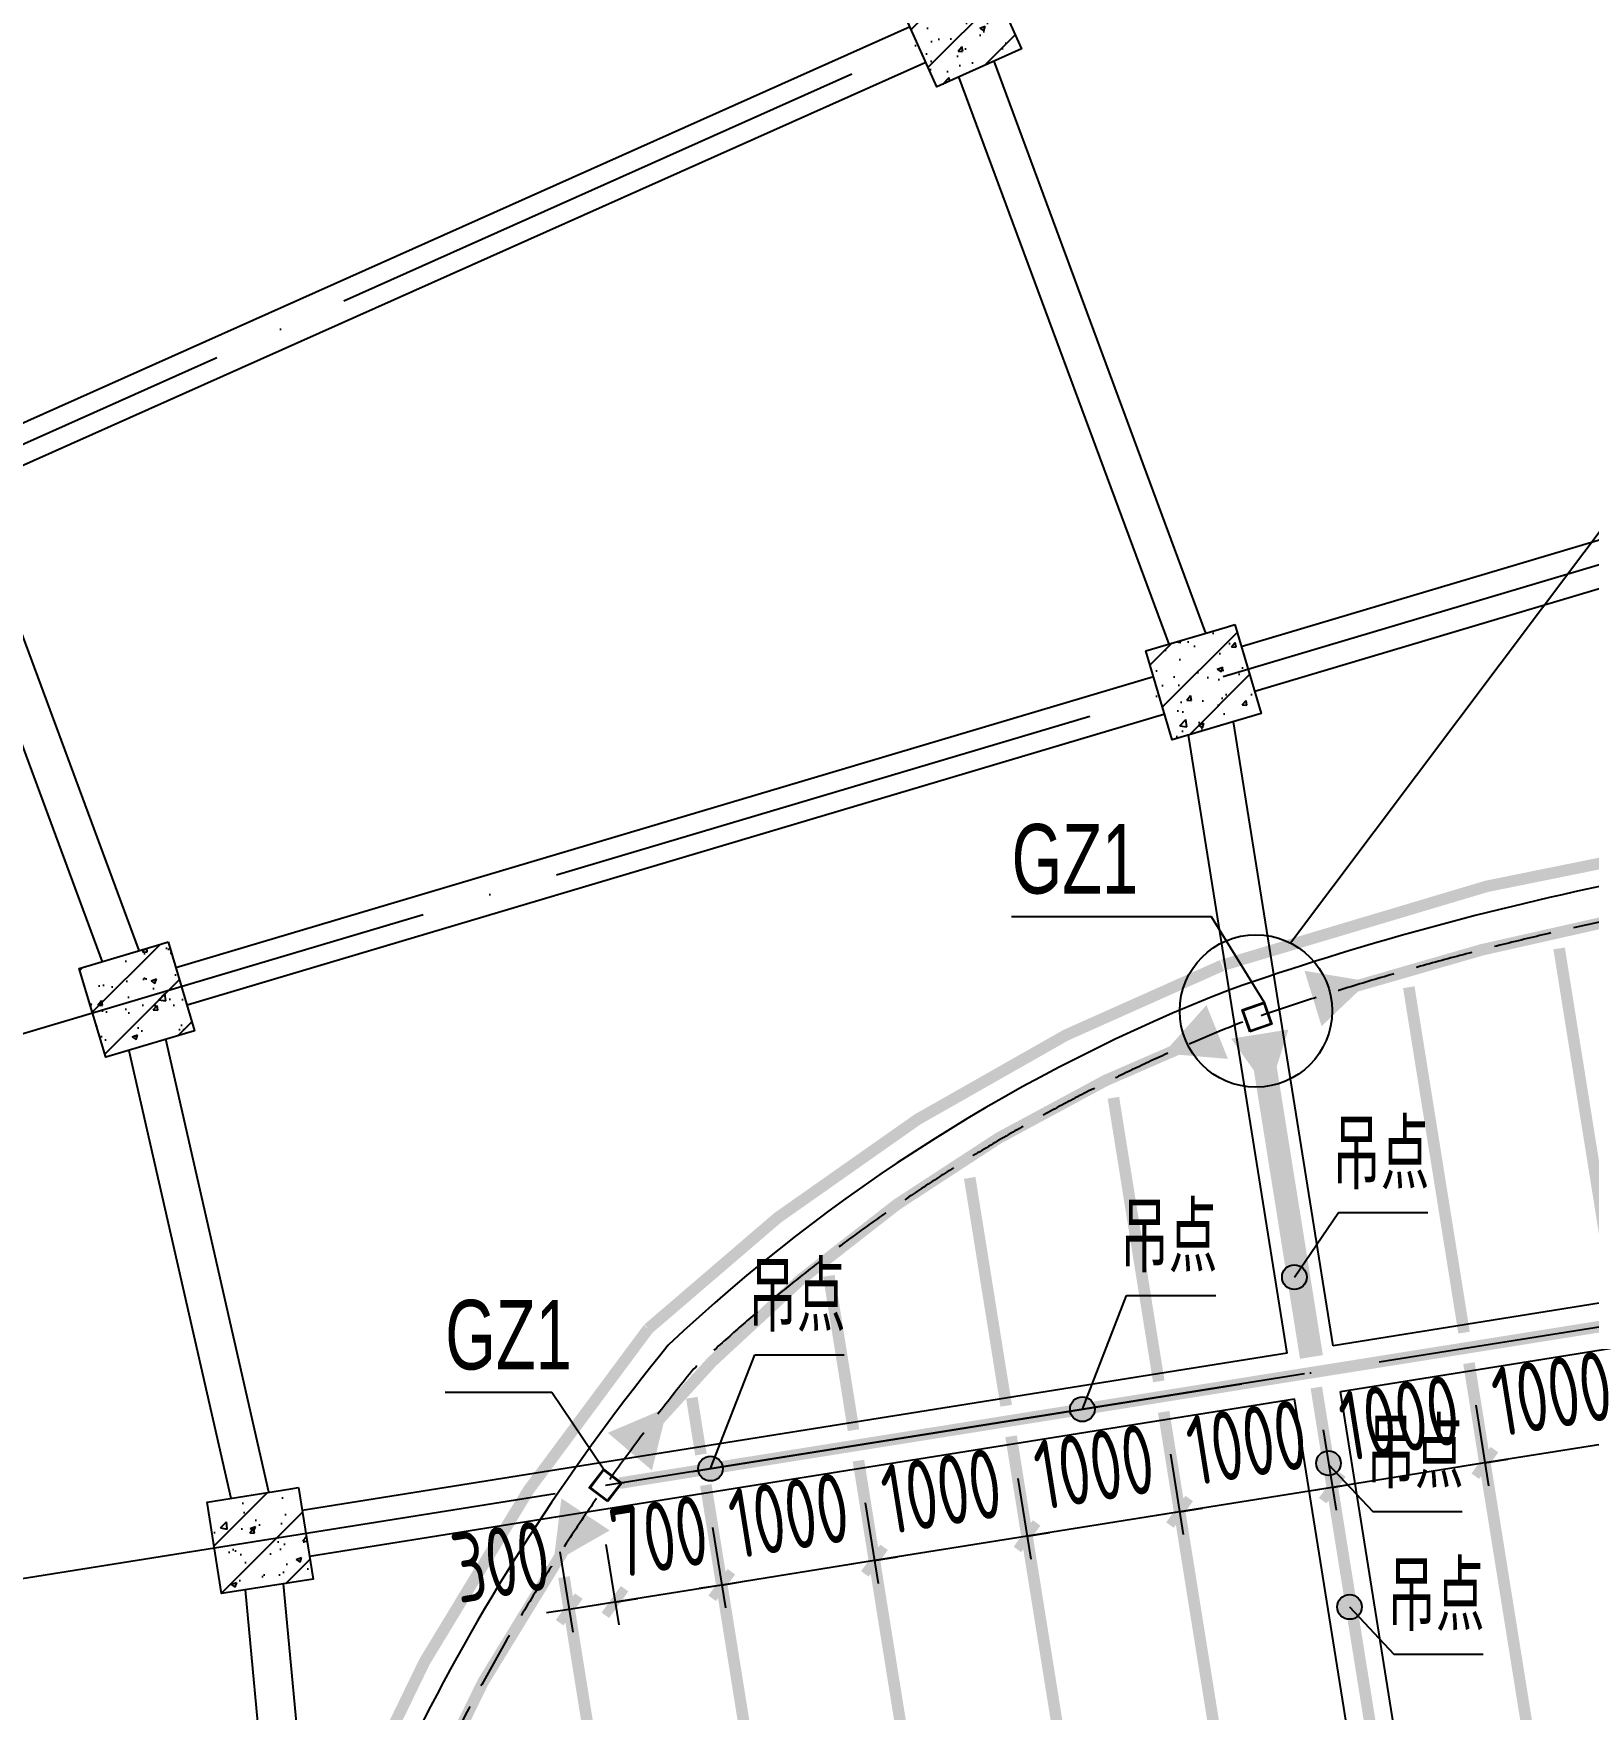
# Model space of a CAD drawing. Extents: x -803796 to -501762, y -1479216 to -846035.
# Drawn here: x -574743 to -564683, y -879300 to -868453 of the extents above; entities that cross this region are included whole.
import ezdxf

# ---------------------------------------------------------------- set-up
doc = ezdxf.new("R2010")
doc.units = 0
doc.header["$LTSCALE"] = 1500
for name, pattern in [('5102-12$0$5102-12$0$5102-12$0$DASH', [0.35, 0.25, -0.1]), ('DASH', [0.35, 0.25, -0.1]), ('XREF-GRID-04区$0$ACAD_ISO04W100', [30, 24, -3, 0, -3])]:
    doc.linetypes.add(name, pattern=pattern)
doc.layers.get('0').update_dxf_attribs({"linetype": 'CONTINUOUS'})
doc.layers.get('Defpoints').update_dxf_attribs({"linetype": 'CONTINUOUS'})
for name, color, linetype in [('AR-INT DECO', 140, 'CONTINUOUS'), ('COLUMN', 1, 'CONTINUOUS'), ('DIM', 3, 'CONTINUOUS'), ('HATCH', 254, 'CONTINUOUS'), ('M3', 2, 'CONTINUOUS'), ('P-WALL-ORIG', 6, 'CONTINUOUS'), ('STPM_RBEAM_SIG', 2, 'CONTINUOUS'), ('STPM_RBEAM_THICK', 3, 'CONTINUOUS'), ('STPM_SBEAM_THICK', 2, 'CONTINUOUS'), ('struc', 161, 'CONTINUOUS'), ('TEXT', 7, 'CONTINUOUS'), ('THIN', 7, 'CONTINUOUS'), ('XREF-GRID-04区$0$A-DOTE', 14, 'XREF-GRID-04区$0$ACAD_ISO04W100')]:
    doc.layers.add(name, color=color, linetype=linetype)
doc.styles.add('TSSD_Dimension', font='Tssdeng.shx', dxfattribs={"width": 0.7, "bigfont": 'hztxt.shx'})
doc.styles.add('TSSD_Label', font='tj03-romans1.shx', dxfattribs={"width": 0.7, "bigfont": 'hztxt.shx'})
doc.dimstyles.new('TSSD_150_150', dxfattribs={"dimtxt": 450, "dimasz": 150, "dimexe": 150, "dimexo": 375, "dimgap": 150, "dimtad": 1, "dimdec": 0, "dimzin": 0, "dimdsep": 46, "dimtxsty": 'TSSD_Dimension', "dimblk": 'ARCHTICK', "dimblk1": 'ARCHTICK', "dimblk2": 'ARCHTICK', "dimcen": 0, "dimdle": 150, "dimclrt": 7, "dimadec": 0, "dimazin": 0, "dimtfac": 1, "dimtdec": 0, "dimtix": 1, "dimtmove": 2, "dimatfit": 3, "dimfxl": 1, "dimtolj": 1, "dimtzin": 0, "dimarcsym": 0})
pattern_1 = [(50, (-446704.6, -1040577.4), (358.6301, -31.37607), [37.5, -412.5]), (355, (-446704.6, -1040577.4), (-69.37567, 376.09607), [30, -330]), (100.4514, (-446674.7, -1040580), (289.2547, 344.71977), [31.8701, -350.57106]), (46.1842, (-446704.6, -1040477.4), (533.6205, -82.7595), [56.25, -618.75]), (96.6356, (-446660.1, -1040484.3), (467.3314, 487.0589), [47.8051, -525.8565]), (351.1842, (-446704.6, -1040477.4), (467.331, 487.0593), [45, -495]), (21, (-446654.6, -1040502.4), (298.45353, -201.30945), [37.5, -412.5]), (326, (-446654.6, -1040502.4), (121.65767, 362.575), [30, -330]), (71.4514, (-446629.7, -1040519.18), (420.1113, 161.26525), [31.8701, -350.57106]), (37.5, (-446704.59, -1040577.4), (6.07993, 166.44693), [0, -326, 0, -335, 0, -331.25]), (7.5, (-446704.59, -1040577.4), (131.53477, 197.20586), [0, -191, 0, -318.5, 0, -126.25]), (327.5, (-446816.09, -1040577.4), (266.91122, -11.27744), [0, -125, 0, -390, 0, -517.5]), (317.5, (-446866.09, -1040577.4), (291.59308, 50.0525), [0, -162.5, 0, -259, 0, -367.5]), (45, (-446704.59, -1040577.4), (-176.7767, 176.7767), [])]

# ---------------------------------------------------------------- blocks, each defined once
blk = doc.blocks.new('gdf')
h = blk.add_hatch(color=4)
edge = h.paths.add_edge_path()
edge.add_arc((75802667.5, 175120681), 80, 0, 360)
at = {"color": 4}
blk.add_circle((75802667.5, 175120681), 80, dxfattribs=at)
blk = doc.blocks.new('_ArchTick')
at = {"color": 0, "linetype": 'ByBlock', "const_width": 0.4}
blk.add_lwpolyline([(-0.5, -0.5), (0.5, 0.5)], dxfattribs=at)
blk = doc.blocks.new('*D38')
at = {"layer": 'Defpoints', "color": 0, "transparency": 16777216}
for p in [(-564484, -876803), (-565471, -876961), (-565353, -877704)]:
    blk.add_point(p, dxfattribs=at)
at = {"layer": 'DIM', "color": 0, "lineweight": -2, "transparency": 16777216}
for p, q in [((-564425, -877174), (-564342, -877694)), ((-565412, -877331), (-565329, -877852)), ((-564365, -877546), (-565353, -877704)), ((-564365, -877546), (-564217, -877522)), ((-565353, -877704), (-565501, -877728))]:
    blk.add_line(p, q, dxfattribs=at)
at = {"layer": 'DIM', "color": 0, "lineweight": -2, "transparency": 16777216, "xscale": 150, "yscale": 150, "zscale": 150}
for p, rotation in [((-564365, -877546), 189.0874643103709), ((-565353, -877704), 9.087464310370908)]:
    blk.add_blockref('_ArchTick', p, dxfattribs=dict(at, rotation=rotation))
at = {"layer": 'DIM', "color": 7, "transparency": 16777216, "insert": (-564918, -877255), "char_height": 450, "attachment_point": 5, "rotation": 9.0875, "style": 'TSSD_Dimension'}
blk.add_mtext('\\A1;1000', dxfattribs=at)
blk = doc.blocks.new('*D39')
at = {"layer": 'Defpoints', "color": 0, "transparency": 16777216}
for p in [(-565471, -876961), (-566459, -877119), (-566340, -877862)]:
    blk.add_point(p, dxfattribs=at)
at = {"layer": 'DIM', "color": 0, "lineweight": -2, "transparency": 16777216}
for p, q in [((-565412, -877331), (-565329, -877852)), ((-566400, -877489), (-566316, -878010)), ((-565353, -877704), (-565205, -877680)), ((-565353, -877704), (-566340, -877862)), ((-566340, -877862), (-566488, -877886))]:
    blk.add_line(p, q, dxfattribs=at)
at = {"layer": 'DIM', "color": 0, "lineweight": -2, "transparency": 16777216, "xscale": 150, "yscale": 150, "zscale": 150}
for p, rotation in [((-565353, -877704), 189.0874643103709), ((-566340, -877862), 9.087464310370908)]:
    blk.add_blockref('_ArchTick', p, dxfattribs=dict(at, rotation=rotation))
at = {"layer": 'DIM', "color": 7, "transparency": 16777216, "insert": (-565906, -877413), "char_height": 450, "attachment_point": 5, "rotation": 9.0875, "style": 'TSSD_Dimension'}
blk.add_mtext('\\A1;1000', dxfattribs=at)
blk = doc.blocks.new('*D40')
at = {"layer": 'Defpoints', "color": 0, "transparency": 16777216}
for p in [(-566459, -877119), (-567446, -877277), (-567328, -878020)]:
    blk.add_point(p, dxfattribs=at)
at = {"layer": 'DIM', "color": 0, "lineweight": -2, "transparency": 16777216}
for p, q in [((-566400, -877489), (-566316, -878010)), ((-567387, -877647), (-567304, -878168)), ((-566340, -877862), (-567328, -878020)), ((-566340, -877862), (-566192, -877838)), ((-567328, -878020), (-567476, -878044))]:
    blk.add_line(p, q, dxfattribs=at)
at = {"layer": 'DIM', "color": 0, "lineweight": -2, "transparency": 16777216, "xscale": 150, "yscale": 150, "zscale": 150}
for p, rotation in [((-566340, -877862), 189.0874643103709), ((-567328, -878020), 9.087464310370908)]:
    blk.add_blockref('_ArchTick', p, dxfattribs=dict(at, rotation=rotation))
at = {"layer": 'DIM', "color": 7, "transparency": 16777216, "insert": (-566893, -877571), "char_height": 450, "attachment_point": 5, "rotation": 9.0875, "style": 'TSSD_Dimension'}
blk.add_mtext('\\A1;1000', dxfattribs=at)
blk = doc.blocks.new('*D41')
at = {"layer": 'Defpoints', "color": 0, "transparency": 16777216}
for p in [(-567446, -877277), (-568434, -877435), (-568315, -878178)]:
    blk.add_point(p, dxfattribs=at)
at = {"layer": 'DIM', "color": 0, "lineweight": -2, "transparency": 16777216}
for p, q in [((-567387, -877647), (-567304, -878168)), ((-568375, -877805), (-568291, -878326)), ((-567328, -878020), (-568315, -878178)), ((-567328, -878020), (-567179, -877996)), ((-568315, -878178), (-568463, -878202))]:
    blk.add_line(p, q, dxfattribs=at)
at = {"layer": 'DIM', "color": 0, "lineweight": -2, "transparency": 16777216, "xscale": 150, "yscale": 150, "zscale": 150}
for p, rotation in [((-567328, -878020), 189.0874643103709), ((-568315, -878178), 9.087464310370908)]:
    blk.add_blockref('_ArchTick', p, dxfattribs=dict(at, rotation=rotation))
at = {"layer": 'DIM', "color": 7, "transparency": 16777216, "insert": (-567880, -877729), "char_height": 450, "attachment_point": 5, "rotation": 9.0875, "style": 'TSSD_Dimension'}
blk.add_mtext('\\A1;1000', dxfattribs=at)
blk = doc.blocks.new('*D42')
at = {"layer": 'Defpoints', "color": 0, "transparency": 16777216}
for p in [(-568434, -877435), (-569421, -877593), (-569302, -878336)]:
    blk.add_point(p, dxfattribs=at)
at = {"layer": 'DIM', "color": 0, "lineweight": -2, "transparency": 16777216}
for p, q in [((-568375, -877805), (-568291, -878326)), ((-569362, -877963), (-569279, -878484)), ((-568315, -878178), (-569302, -878336)), ((-568315, -878178), (-568167, -878154)), ((-569302, -878336), (-569451, -878359))]:
    blk.add_line(p, q, dxfattribs=at)
at = {"layer": 'DIM', "color": 0, "lineweight": -2, "transparency": 16777216, "xscale": 150, "yscale": 150, "zscale": 150}
for p, rotation in [((-568315, -878178), 189.0874643103709), ((-569302, -878336), 9.087464310370908)]:
    blk.add_blockref('_ArchTick', p, dxfattribs=dict(at, rotation=rotation))
at = {"layer": 'DIM', "color": 7, "transparency": 16777216, "insert": (-568868, -877887), "char_height": 450, "attachment_point": 5, "rotation": 9.0875, "style": 'TSSD_Dimension'}
blk.add_mtext('\\A1;1000', dxfattribs=at)
blk = doc.blocks.new('*D43')
at = {"layer": 'Defpoints', "color": 0, "transparency": 16777216}
for p in [(-569421, -877593), (-570409, -877751), (-570290, -878494)]:
    blk.add_point(p, dxfattribs=at)
at = {"layer": 'DIM', "color": 0, "lineweight": -2, "transparency": 16777216}
for p, q in [((-569362, -877963), (-569279, -878484)), ((-570349, -878121), (-570266, -878642)), ((-569302, -878336), (-570290, -878494)), ((-569302, -878336), (-569154, -878312)), ((-570290, -878494), (-570438, -878517))]:
    blk.add_line(p, q, dxfattribs=at)
at = {"layer": 'DIM', "color": 0, "lineweight": -2, "transparency": 16777216, "xscale": 150, "yscale": 150, "zscale": 150}
for p, rotation in [((-569302, -878336), 189.0874643103709), ((-570290, -878494), 9.087464310370908)]:
    blk.add_blockref('_ArchTick', p, dxfattribs=dict(at, rotation=rotation))
at = {"layer": 'DIM', "color": 7, "transparency": 16777216, "insert": (-569855, -878044), "char_height": 450, "attachment_point": 5, "rotation": 9.0875, "style": 'TSSD_Dimension'}
blk.add_mtext('\\A1;1000', dxfattribs=at)
blk = doc.blocks.new('*D44')
at = {"layer": 'Defpoints', "color": 0, "transparency": 16777216}
for p in [(-570409, -877751), (-571100, -877861), (-570981, -878604)]:
    blk.add_point(p, dxfattribs=at)
at = {"layer": 'DIM', "color": 0, "lineweight": -2, "transparency": 16777216}
for p, q in [((-570349, -878121), (-570266, -878642)), ((-571041, -878232), (-570957, -878752)), ((-570290, -878494), (-570981, -878604)), ((-570290, -878494), (-570142, -878470)), ((-570981, -878604), (-571129, -878628))]:
    blk.add_line(p, q, dxfattribs=at)
at = {"layer": 'DIM', "color": 0, "lineweight": -2, "transparency": 16777216, "xscale": 150, "yscale": 150, "zscale": 150}
for p, rotation in [((-570290, -878494), 189.0874643103709), ((-570981, -878604), 9.087464310370908)]:
    blk.add_blockref('_ArchTick', p, dxfattribs=dict(at, rotation=rotation))
at = {"layer": 'DIM', "color": 7, "transparency": 16777216, "insert": (-570695, -878179), "char_height": 450, "attachment_point": 5, "rotation": 9.0875, "style": 'TSSD_Dimension'}
blk.add_mtext('\\A1;700', dxfattribs=at)
blk = doc.blocks.new('*D45')
at = {"layer": 'Defpoints', "color": 0, "transparency": 16777216}
for p in [(-571396, -877909), (-571100, -877861), (-571277, -878652)]:
    blk.add_point(p, dxfattribs=at)
at = {"layer": 'DIM', "color": 0, "lineweight": -2, "transparency": 16777216}
for p, q in [((-571041, -878232), (-570957, -878752)), ((-571337, -878279), (-571254, -878800)), ((-571277, -878652), (-571425, -878675)), ((-570981, -878604), (-571277, -878652)), ((-570981, -878604), (-570833, -878581))]:
    blk.add_line(p, q, dxfattribs=at)
at = {"layer": 'DIM', "color": 0, "lineweight": -2, "transparency": 16777216, "xscale": 150, "yscale": 150, "zscale": 150}
for p, rotation in [((-571277, -878652), 9.087464310370908), ((-570981, -878604), 189.0874643103709)]:
    blk.add_blockref('_ArchTick', p, dxfattribs=dict(at, rotation=rotation))
at = {"layer": 'DIM', "color": 7, "transparency": 16777216, "insert": (-571719, -878343), "char_height": 450, "attachment_point": 5, "rotation": 9.0875, "style": 'TSSD_Dimension'}
blk.add_mtext('\\A1;300', dxfattribs=at)

msp = doc.modelspace()

# ---------------------------------------------------------------- hatches: boundary and pattern name
at = {"layer": 'HATCH'}
h = msp.add_hatch(dxfattribs=at)
h.set_pattern_fill('ARMORED', color=256, scale=50, style=0)
h.set_pattern_definition(pattern_1)
h.paths.add_polyline_path([(-568596, -868004.7), (-568351.2, -868552.5), (-568899, -868797.2), (-569143.8, -868249.4), (-568641.6, -868025.1)])
h = msp.add_hatch(dxfattribs=at)
h.set_pattern_fill('ARMORED', color=256, scale=50, style=0)
h.set_pattern_definition(pattern_1)
h.paths.add_polyline_path([(-566971.1, -872278), (-566800, -872853.1), (-567375, -873024.3), (-567546.2, -872449.2), (-567019.1, -872292.3)])
h = msp.add_hatch(dxfattribs=at)
h.set_pattern_fill('ARMORED', color=256, scale=50, style=0)
h.set_pattern_definition(pattern_1)
h.paths.add_polyline_path([(-573871.9, -874332.1), (-573700.7, -874907.2), (-574275.8, -875078.4), (-574447, -874503.3), (-573919.8, -874346.4)])
h = msp.add_hatch(dxfattribs=at)
h.set_pattern_fill('ARMORED', color=256, scale=50, style=0)
h.set_pattern_definition(pattern_1)
h.paths.add_polyline_path([(-573027.8, -877862.7), (-572933.2, -878455.2), (-573525.7, -878549.9), (-573620.3, -877957.4), (-573077.2, -877870.6)])

# ---------------------------------------------------------------- linework, layer by layer
at = {"elevation": -6.2}
for points in [[(-566872.9, -874914.1), (-566922.4, -874772.5), (-566780.9, -874722.9), (-566731.3, -874864.5)], [(-566869.9, -874907.7), (-566916.1, -874775.5), (-566783.9, -874729.3), (-566737.7, -874861.5)], [(-571027.9, -877954.4), (-571146.9, -877863.1), (-571055.6, -877744.1), (-570936.6, -877835.4)], [(-571028.8, -877947.4), (-571139.9, -877862.2), (-571054.7, -877751.1), (-570943.6, -877836.3)]]:
    msp.add_lwpolyline(points, close=True, dxfattribs=at)
msp.add_lwpolyline([(-566520.6, -877127), (-571041.7, -877849.3)], dxfattribs=at)
at = {"layer": 'AR-INT DECO'}
msp.add_circle((-566834.1, -874778.8, -6.2), 493.1, dxfattribs=at)
at = {"layer": 'COLUMN', "elevation": -6.2}
for points in [[(-568596, -868004.7), (-568351.2, -868552.5), (-568899, -868797.2), (-569143.8, -868249.4), (-568641.6, -868025.1)], [(-566971.1, -872278), (-566800, -872853.1), (-567375, -873024.3), (-567546.2, -872449.2), (-567019.1, -872292.3)], [(-573871.9, -874332.1), (-573700.7, -874907.2), (-574275.8, -875078.4), (-574447, -874503.3), (-573919.8, -874346.4)], [(-573027.8, -877862.7), (-572933.2, -878455.2), (-573525.7, -878549.9), (-573620.3, -877957.4), (-573077.2, -877870.6)]]:
    msp.add_lwpolyline(points, close=True, dxfattribs=at)
at = {"layer": 'M3'}
msp.add_line((-566962.1, -872902.3, -6.2), (-567250.4, -872987.2, -6.2), dxfattribs=at)
at = {"layer": 'P-WALL-ORIG', "color": 1, "elevation": -6.2}
msp.add_lwpolyline([(-554872.5, -874204.1, 0.0046316), (-555142.5, -874140.3, 0.0886314), (-561831.3, -873592.2, 0.0678104), (-566997.4, -874639.4, 0.0964267), (-570636, -876941.4, 0.1060532), (-573252.2, -882057.7)], format="xyb", dxfattribs=at)
at = {"layer": 'P-WALL-ORIG', "color": 1, "linetype": 'DASH', "elevation": -6.2}
msp.add_lwpolyline([(-554872.5, -874435.9, 0.0056386), (-555196.1, -874358.9, 0.0887313), (-561813.4, -873816.5, 0.0678016), (-566919.5, -874850.5, 0.0959977), (-570470.9, -877095, 0.1057771), (-573034.8, -882115.8, 0.1057771)], format="xyb", dxfattribs=at)
at = {"layer": 'STPM_RBEAM_SIG', "elevation": -6.2}
for points in [[(-566464.5, -874698.3, 375, 0, 0), (-566106.1, -874587.9, 375, 0, 0)], [(-567084.6, -874914.9, 375, 0, 0), (-567432.9, -875054, 375, 0, 0)], [(-566809.2, -874928.8, 375, 0, 0), (-566750, -875299.1, 375, 0, 0)], [(-570884.6, -877630.5, 375, 0, 0), (-570641.4, -877345, 375, 0, 0)], [(-571171.5, -878037.2, 375, 0, 0), (-571379.1, -878349.5, 375, 0, 0)]]:
    msp.add_lwpolyline(points, format="xyseb", dxfattribs=at)
at = {"layer": 'STPM_RBEAM_THICK', "color": 5, "const_width": 150, "elevation": -6.2}
msp.add_lwpolyline([(-566809.2, -874928.8), (-566475, -877018.3)], dxfattribs=at)
at = {"layer": 'STPM_SBEAM_THICK', "color": 5, "linetype": '5102-12$0$5102-12$0$5102-12$0$DASH', "const_width": 75, "elevation": -6.2}
for points in [[(-561827.6, -873424, 0.0678104), (-567046.7, -874481.9)], [(-567053.5, -874484.4, 0.0967144), (-570766.2, -876836.3)], [(-570766.2, -876836.3, 0.0937057), (-573233.2, -881372.9, 0.0937057)]]:
    msp.add_lwpolyline(points, format="xyb", dxfattribs=at)
at = {"layer": 'STPM_SBEAM_THICK', "color": 5, "const_width": 75, "elevation": -6.2}
for points in [[(-566464.5, -874698.3, -0.0442602), (-563138.2, -873948, -0.0668003)], [(-570884.6, -877630.5, -0.1269863), (-567084.6, -874914.9, 5.4882297)], [(-572842.3, -881462.5, -0.0710721), (-571171.5, -878037.2, -3.2573798)]]:
    msp.add_lwpolyline(points, format="xyb", dxfattribs=at)
for points in [[(-564872.5, -874374.1), (-564500, -876703)], [(-565845.1, -874625.2), (-565487.5, -876860.7)], [(-567756.1, -875340.8), (-567462.5, -877176.2)], [(-556172.5, -875473.9), (-566459.2, -877117.2)], [(-568685.9, -875859.1), (-568450, -877334)], [(-569597.2, -876493), (-569437.4, -877491.7)], [(-565455.9, -877058.2), (-564752.5, -881456)], [(-566459.2, -877117.2), (-570952.2, -877835)], [(-570483.6, -877282.3), (-570424.9, -877649.5)], [(-566443.4, -877215.8), (-565792.6, -881284.6)], [(-567430.9, -877373.7), (-566769.1, -881511.5)], [(-568418.4, -877531.4), (-567777.3, -881539.2)], [(-569405.9, -877689.2), (-568785.6, -881567)], [(-570393.3, -877846.9), (-569793.9, -881594.7)], [(-571310.8, -878442.7), (-570802.1, -881622.5)]]:
    msp.add_lwpolyline(points, dxfattribs=at)
at = {"layer": 'struc', "linetype": 'ByBlock'}
for p, q in [((-569072.2, -868409.1, -6.2), (-575098, -871101.6, -6.2)), ((-574996.4, -871330, -6.2), (-568970.6, -868637.5, -6.2)), ((-567157.7, -872332.8, -6.2), (-568528.6, -868631.9, -6.2)), ((-568757.5, -868733.8, -6.2), (-567397.2, -872406, -6.2)), ((-556327.2, -869266.2, -6.2), (-566929.4, -872422.1, -6.2)), ((-566841.7, -872709, -6.2), (-556322.5, -869577.9, -6.2)), ((-574058.5, -874386.9, -6.2), (-575102.3, -871569.2, -6.2)), ((-575331.1, -871671.1, -6.2), (-574298, -874460.1, -6.2)), ((-567497.3, -872617.3, -6.2), (-573823, -874500.2, -6.2)), ((-573749.6, -874739.2, -6.2), (-567423.9, -872856.2, -6.2)), ((-566335.2, -876945.5, -6.2), (-566980.3, -872906.8, -6.2)), ((-566631.4, -876992.8, -6.2), (-567270.4, -872993.1, -6.2)), ((-573219.8, -877893.5, -6.2), (-573887.2, -874961.9, -6.2)), ((-574126.9, -875035.2, -6.2), (-573467.2, -877932.7, -6.2)), ((-556164.6, -875320.8, -6.2), (-566335.2, -876945.5, -6.2)), ((-566287.8, -877241.7, -6.2), (-556180.4, -875627.1, -6.2)), ((-566631.4, -876992.8, -6.2), (-573004, -878010.8, -6.2)), ((-565642.7, -881280.4, -6.2), (-566287.8, -877241.7, -6.2)), ((-572957, -878307.1, -6.2), (-566584.1, -877289.1, -6.2)), ((-565945.1, -881288.7, -6.2), (-566584.1, -877289.1, -6.2)), ((-573372.6, -878525.2, -6.2), (-573096.5, -881486.6, -6.2)), ((-572846.2, -881477.9, -6.2), (-573125.1, -878486, -6.2))]:
    msp.add_line(p, q, dxfattribs=at)
at = {"layer": 'TEXT'}
for p, q in [((-567121.7, -874169.2, -6.2), (-568414.6, -874169.2, -6.2)), ((-566780.9, -874722.9, -6.2), (-567121.7, -874169.2, -6.2)), ((-566585.4, -876501.6, -6.2), (-566299.3, -876083.4, -6.2)), ((-566299.3, -876083.4, -6.2), (-565721.7, -876083.4, -6.2)), ((-567956.9, -877356.5, -6.2), (-567670.8, -876620.7, -6.2)), ((-567670.8, -876620.7, -6.2), (-567093.2, -876620.7, -6.2)), ((-570362.9, -877740.8, -6.2), (-570076.8, -877005.1, -6.2)), ((-570076.8, -877005.1, -6.2), (-569499.2, -877005.1, -6.2)), ((-571389.1, -877249.2, -6.2), (-572079.1, -877249.2, -6.2)), ((-571055.6, -877744.1, -6.2), (-571389.1, -877249.2, -6.2)), ((-566363.9, -877713.1, -6.2), (-566077.7, -878018.7, -6.2)), ((-566077.7, -878018.7, -6.2), (-565500.2, -878018.7, -6.2)), ((-566228.4, -878636.1, -6.2), (-565942.3, -878941.6, -6.2)), ((-565942.3, -878941.6, -6.2), (-565364.7, -878941.6, -6.2))]:
    msp.add_line(p, q, dxfattribs=at)
at = {"layer": 'THIN'}
msp.add_line((-566611.3, -874338.8), (-563401.9, -870065.9), dxfattribs=at)
at = {"layer": 'XREF-GRID-04区$0$A-DOTE', "ltscale": 0.1}
for p, q in [((-580952.1, -873854.3, -6.2), (-557791.5, -863505.5, -6.2)), ((-579985.1, -876464.8, -6.2), (-555480.1, -869170.6, -6.2)), ((-579367.1, -879179.2, -6.2), (-554317.1, -875177.5, -6.2))]:
    msp.add_line(p, q, dxfattribs=at)

# ---------------------------------------------------------------- block references
at = {"layer": 'AR-INT DECO'}
for p in [(-76369252.9, -175997182.6, -6.2), (-76370624.4, -175998037.5, -6.2), (-76373030.4, -175998421.8, -6.2), (-76369031.9, -175998386.6, -6.2), (-76368895.9, -175999317.1, -6.2)]:
    msp.add_blockref('gdf', p, dxfattribs=at)

# ---------------------------------------------------------------- texts
at = {"layer": 'TEXT', "style": 'TSSD_Label', "width": 0.7}
for s, p in [('GZ1', (-568414.6, -874019.2, -6.2)), ('吊点', (-566341.7, -875933.4, -6.2)), ('吊点', (-567713.2, -876470.7, -6.2)), ('吊点', (-570119.2, -876855.1, -6.2)), ('GZ1', (-572079.1, -877099.2, -6.2)), ('吊点', (-566120.1, -877868.7, -6.2)), ('吊点', (-565984.7, -878791.6, -6.2))]:
    msp.add_text(s, height=450, dxfattribs=at).set_placement(p)

# ---------------------------------------------------------------- dimensions: what is measured, and where the dimension line sits
at = {"layer": 'DIM'}
for base, p1, p2, picture, middle in [((-565352.6, -877704, -6.2), (-564484, -876803.3, -6.2), (-565471.5, -876961.2, -6.2), '*D38', (-564918.1, -877254.7, -6.2)), ((-566340.1, -877861.9, -6.2), (-565471.5, -876961.2, -6.2), (-566458.9, -877119.1, -6.2), '*D39', (-565905.6, -877412.7, -6.2)), ((-567327.5, -878019.9, -6.2), (-566458.9, -877119.1, -6.2), (-567446.3, -877277.1, -6.2), '*D40', (-566893, -877570.6, -6.2)), ((-568315, -878177.8, -6.2), (-567446.3, -877277.1, -6.2), (-568433.8, -877435, -6.2), '*D41', (-567880.5, -877728.6, -6.2)), ((-569302.4, -878335.8, -6.2), (-568433.8, -877435, -6.2), (-569421.2, -877593, -6.2), '*D42', (-568867.9, -877886.5, -6.2)), ((-570289.9, -878493.7, -6.2), (-569421.2, -877593, -6.2), (-570408.7, -877750.9, -6.2), '*D43', (-569855.4, -878044.4, -6.2)), ((-570981.1, -878604.3, -6.2), (-570408.7, -877750.9, -6.2), (-571099.9, -877861.5, -6.2), '*D44', (-570694.7, -878178.7, -6.2))]:
    dim = msp.add_linear_dim(base=base, p1=p1, p2=p2, angle=9.08746, dimstyle='TSSD_150_150', dxfattribs=at)
    dim.commit()
    dim.dimension.update_dxf_attribs({"geometry": picture, "text_midpoint": middle})
dim = msp.add_linear_dim(base=(-571277.3, -878651.7, -6.2), p1=(-571099.9, -877861.5, -6.2), p2=(-571396.1, -877908.9, -6.2), angle=9.08746, dimstyle='TSSD_150_150', dxfattribs=at)
dim.commit()
dim.dimension.update_dxf_attribs({"geometry": '*D45', "text_midpoint": (-571718.8, -878342.5, -6.2), "dimtype": 160})

doc.saveas('drawing.dxf')
